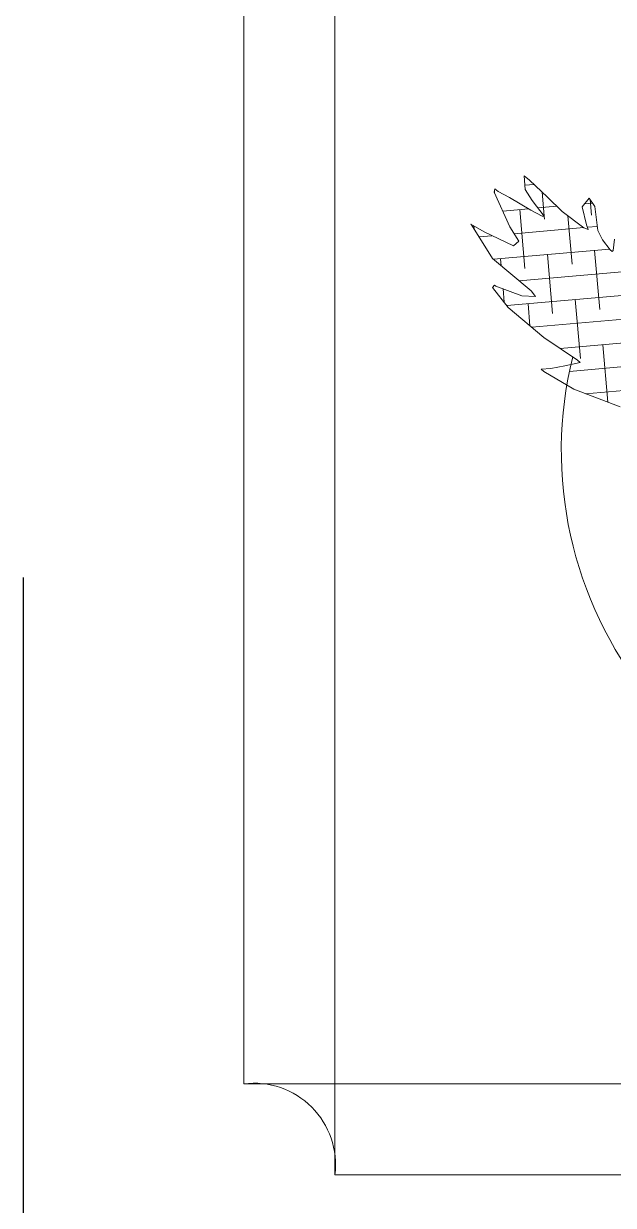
# Model space of a CAD drawing. Header units: millimetres. Extents: x 17881 to 17967.7, y 16873.1 to 16901.1.
# Drawn here: x 17964.569 to 17964.8122, y 16879.8548 to 16880.342 of the extents above; entities that cross this region are included whole.
import ezdxf

# ---------------------------------------------------------------- set-up
doc = ezdxf.new("R2010")
doc.units = ezdxf.units.MM
doc.linetypes.add('DASHDOT', pattern=[1, 0.5, -0.25, 0, -0.25])
doc.layers.add('A-FURN', color=9, linetype='Continuous', lineweight=18)

msp = doc.modelspace()

# ---------------------------------------------------------------- linework, layer by layer
at = {"layer": 'A-FURN', "color": 1, "linetype": 'DASHDOT', "lineweight": 30}
msp.add_line((17964.56900710793, 16876.31358009867), (17964.56900710793, 16883.48138773008), dxfattribs=at)
at = {"layer": 'A-FURN'}
for p, q in [((17964.69735361369, 16880.46738100624), (17964.69735361369, 16879.86738100626)), ((17964.65985361371, 16880.42988100626), (17964.65985361371, 16879.90488100624)), ((17964.65985361371, 16879.90488100624), (17965.25985361369, 16879.90488100624)), ((17964.69735361369, 16879.86738100621), (17965.22235361377, 16879.86738100626))]:
    msp.add_line(p, q, dxfattribs=at)
at = {"layer": 'A-FURN', "color": 252}
for p, q in [((17964.77538242454, 16880.27929527787), (17964.7775843713, 16880.27744763879)), ((17964.77585326062, 16880.27366462919), (17964.77538242454, 16880.27929527787)), ((17964.7775843713, 16880.27744763879), (17964.78497925767, 16880.27043716508)), ((17964.76305855219, 16880.27251986142), (17964.76334364558, 16880.2738915871)), ((17964.76315097399, 16880.27296454856), (17964.76322130316, 16880.27216068254)), ((17964.76334364558, 16880.2738915871), (17964.76469868969, 16880.27275457838)), ((17964.76469868969, 16880.27275457838), (17964.76928852206, 16880.27031285743)), ((17964.77947310199, 16880.27565709108), (17964.77571415034, 16880.27532822543)), ((17964.77865831452, 16880.26909587642), (17964.77585326062, 16880.27366462919)), ((17964.76953611348, 16880.25822438098), (17964.76305855219, 16880.27251986142)), ((17964.76928852206, 16880.27031285743), (17964.7781707238, 16880.26507491011)), ((17964.78366531506, 16880.26267948457), (17964.77865831452, 16880.26909587642)), ((17964.78276273861, 16880.27253846154), (17964.78362023293, 16880.26273725659)), ((17964.78497925767, 16880.27043716508), (17964.79101909977, 16880.26456370001)), ((17964.79927764341, 16880.26649421093), (17964.80225227422, 16880.27003926377)), ((17964.80357877888, 16880.26797882112), (17964.80028129827, 16880.26769032895)), ((17964.80225227422, 16880.27003926377), (17964.80450788867, 16880.2665356468)), ((17964.80260362354, 16880.26949351739), (17964.80316742731, 16880.26304921081)), ((17964.77716512304, 16880.26566792567), (17964.76658281077, 16880.26474209331)), ((17964.77360384815, 16880.26535635449), (17964.77572826937, 16880.24107410873)), ((17964.7781707238, 16880.26507491011), (17964.78276055617, 16880.26263318916)), ((17964.78883379963, 16880.26668880259), (17964.78106691853, 16880.26600928855)), ((17964.79101909977, 16880.26456370001), (17964.80005412357, 16880.25778794331)), ((17964.80114482148, 16880.25908779598), (17964.79927764341, 16880.26649421093)), ((17964.80450788867, 16880.2665356468), (17964.80573465385, 16880.25664607503)), ((17964.75339509275, 16880.25928337747), (17964.75883182772, 16880.25613102599)), ((17964.75373385378, 16880.25899912529), (17964.75339509275, 16880.25928337747)), ((17964.76231839605, 16880.24515074098), (17964.75373385378, 16880.25899912529)), ((17964.75462296556, 16880.25857142688), (17964.75472550288, 16880.25739941998)), ((17964.77322936795, 16880.25230624025), (17964.76953611348, 16880.25822438098)), ((17964.78276055617, 16880.26263318916), (17964.78366531506, 16880.26267948457)), ((17964.78362546572, 16880.26267744553), (17964.78374163069, 16880.26134967383)), ((17964.79340417151, 16880.26277503115), (17964.79515406599, 16880.24277364571)), ((17964.80180578506, 16880.2571236083), (17964.80114482148, 16880.25908779598)), ((17964.8055218524, 16880.25836157461), (17964.80150738844, 16880.25801035452)), ((17964.76212713575, 16880.25456502884), (17964.75677290739, 16880.25409659456)), ((17964.75883182772, 16880.25613102599), (17964.77100667407, 16880.25034529232)), ((17964.7999403627, 16880.25787325753), (17964.77131795685, 16880.2553691215)), ((17964.80005412357, 16880.25778794331), (17964.80180578506, 16880.2571236083)), ((17964.80573465385, 16880.25664607503), (17964.8076928052, 16880.25278795264)), ((17964.81213799657, 16880.24845391704), (17964.81258428942, 16880.25311364079)), ((17964.81063658251, 16880.24902181209), (17964.76270284382, 16880.24482815336)), ((17964.77100667407, 16880.25034529232), (17964.77322936795, 16880.25230624025)), ((17964.80444208004, 16880.24847986336), (17964.80656650128, 16880.22419761759)), ((17964.8076928052, 16880.25278795264), (17964.8108944765, 16880.24869187374)), ((17964.8108944765, 16880.24869187374), (17964.8117413791, 16880.24798124332)), ((17964.8117413791, 16880.24798124332), (17964.81213799657, 16880.24845391704)), ((17964.77824016455, 16880.2317908888), (17964.76231839605, 16880.24515074098)), ((17964.76559048682, 16880.24508078939), (17964.76584312102, 16880.24219316723)), ((17964.78501628343, 16880.24678032637), (17964.78714070466, 16880.2224980806)), ((17964.8172743909, 16880.23981530167), (17964.77326558071, 16880.23596502967)), ((17964.76239660693, 16880.2332043906), (17964.76318984183, 16880.23414973808)), ((17964.76318984183, 16880.23414973808), (17964.76369798339, 16880.23372335984)), ((17964.76369798339, 16880.23372335984), (17964.77447648765, 16880.22971339232)), ((17964.76879994966, 16880.2250122326), (17964.76239660693, 16880.2332043906)), ((17964.7666812342, 16880.23261348981), (17964.76716304007, 16880.22710642348)), ((17964.82049585642, 16880.23030989996), (17964.76823305181, 16880.22573749703)), ((17964.77447648765, 16880.22971339232), (17964.78004549388, 16880.22947057595)), ((17964.78004549388, 16880.22947057595), (17964.77824016455, 16880.2317908888)), ((17964.78353605453, 16880.21264726312), (17964.76879994966, 16880.2250122326)), ((17964.77700292211, 16880.22650476126), (17964.77779374657, 16880.21746559627)), ((17964.79642871872, 16880.22820429825), (17964.79855313995, 16880.20392205248)), ((17964.83283782662, 16880.22160243902), (17964.77852642878, 16880.21685080741)), ((17964.79733029121, 16880.20328765923), (17964.78353605453, 16880.21264726312)), ((17964.8385171855, 16880.21231207512), (17964.79025326792, 16880.20808952948)), ((17964.80784115401, 16880.20962827013), (17964.80991225922, 16880.18595542929)), ((17964.78235418697, 16880.19954318611), (17964.78634091216, 16880.19982257868)), ((17964.78353985054, 16880.19854830346), (17964.78235418697, 16880.19954318611)), ((17964.78634091216, 16880.19982257868), (17964.79219501167, 16880.20095148809)), ((17964.79219501167, 16880.20095148809), (17964.79851595483, 16880.20229277663)), ((17964.85434499551, 16880.20390958565), (17964.79404423993, 16880.19863395314)), ((17964.79851595483, 16880.20229277663), (17964.79733029121, 16880.20328765923)), ((17964.79586751901, 16880.19122476035), (17964.78353985054, 16880.19854830346)), ((17964.81496641569, 16880.18405920171), (17964.79586751901, 16880.19122476035)), ((17964.85972378192, 16880.19459292507), (17964.80066258267, 16880.18942573968))]:
    msp.add_line(p, q, dxfattribs=at)
msp.add_arc((17964.95272879873, 16880.16592589541), 0.1620203883498069, 166.1893181499452, 271.1448240679871, dxfattribs=at)
at = {"layer": 'A-FURN'}
msp.add_arc((17964.66402844457, 16879.87155583706), 0.0335856533212851, 352.8594359848491, 97.14056410133563, dxfattribs=at)

doc.saveas('drawing.dxf')
